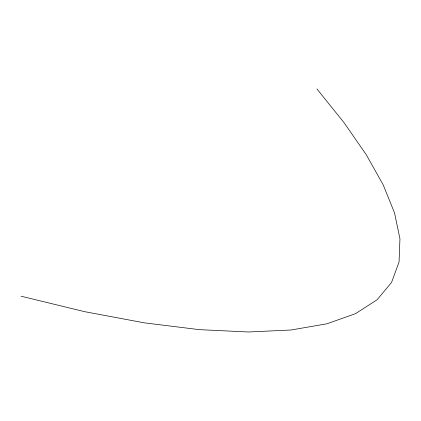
<?xml version="1.0" encoding="UTF-8"?>
<svg xmlns="http://www.w3.org/2000/svg" width="421" height="421" viewBox="0 0 421 421"><rect width="100%" height="100%" fill="white"/><g stroke="black" fill="none" stroke-linecap="round" stroke-linejoin="round"><path stroke-width="0.63" d="M21.05 296.195L84.558 311.656L144.345 322.849L199.259 329.638L248.39 331.995L291.074 329.996L326.875 323.807L355.571 313.645L377.095 299.768L391.53 282.459L399.055 262.02L399.95 238.733L394.53 212.889L383.147 184.751L366.175 154.581L343.994 122.595L316.976 89.005"/></g></svg>
